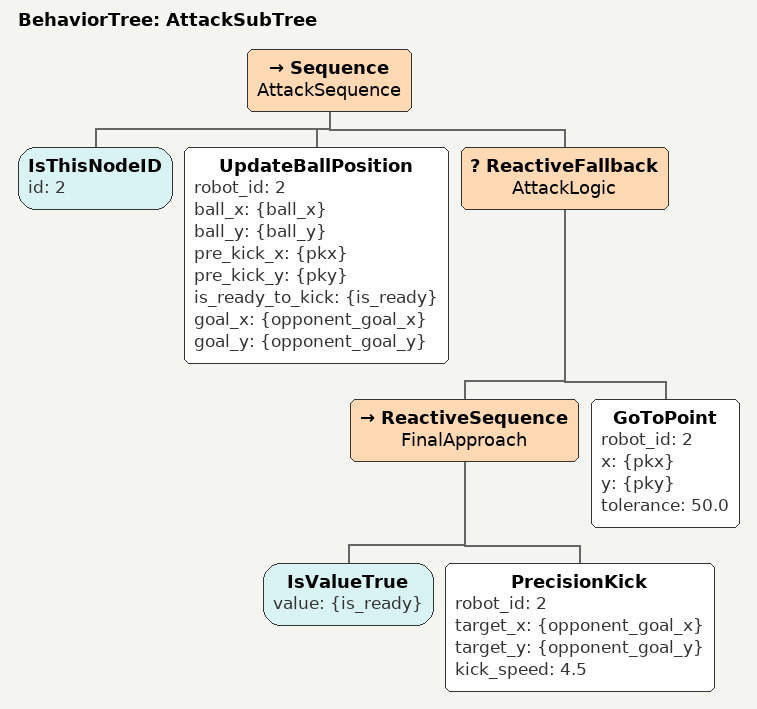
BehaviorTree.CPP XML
<root BTCPP_format="4">
  <BehaviorTree ID="AttackSubTree">
    <Sequence name="AttackSequence">
      <!-- 1. TRAVA CRÍTICA: Só a instância correta do nó gerencia esse robô -->
      <IsThisNodeID id="2" />

      <!-- 2. Atualiza posições -->
      <UpdateBallPosition robot_id="2"
                          ball_x="{ball_x}" ball_y="{ball_y}"
                          pre_kick_x="{pkx}" pre_kick_y="{pky}"
                          is_ready_to_kick="{is_ready}"
                          goal_x="{opponent_goal_x}" goal_y="{opponent_goal_y}" />

      <ReactiveFallback name="AttackLogic">
        <!-- 3. Chute de precisão -->
        <ReactiveSequence name="FinalApproach">
          <IsValueTrue value="{is_ready}" />
          <PrecisionKick robot_id="2"
                         target_x="{opponent_goal_x}"
                         target_y="{opponent_goal_y}"
                         kick_speed="4.5" />
        </ReactiveSequence>

        <!-- 4. Ponto de preparação -->
        <GoToPoint robot_id="2" x="{pkx}" y="{pky}" tolerance="50.0" />
      </ReactiveFallback>
    </Sequence>
  </BehaviorTree>
</root>
